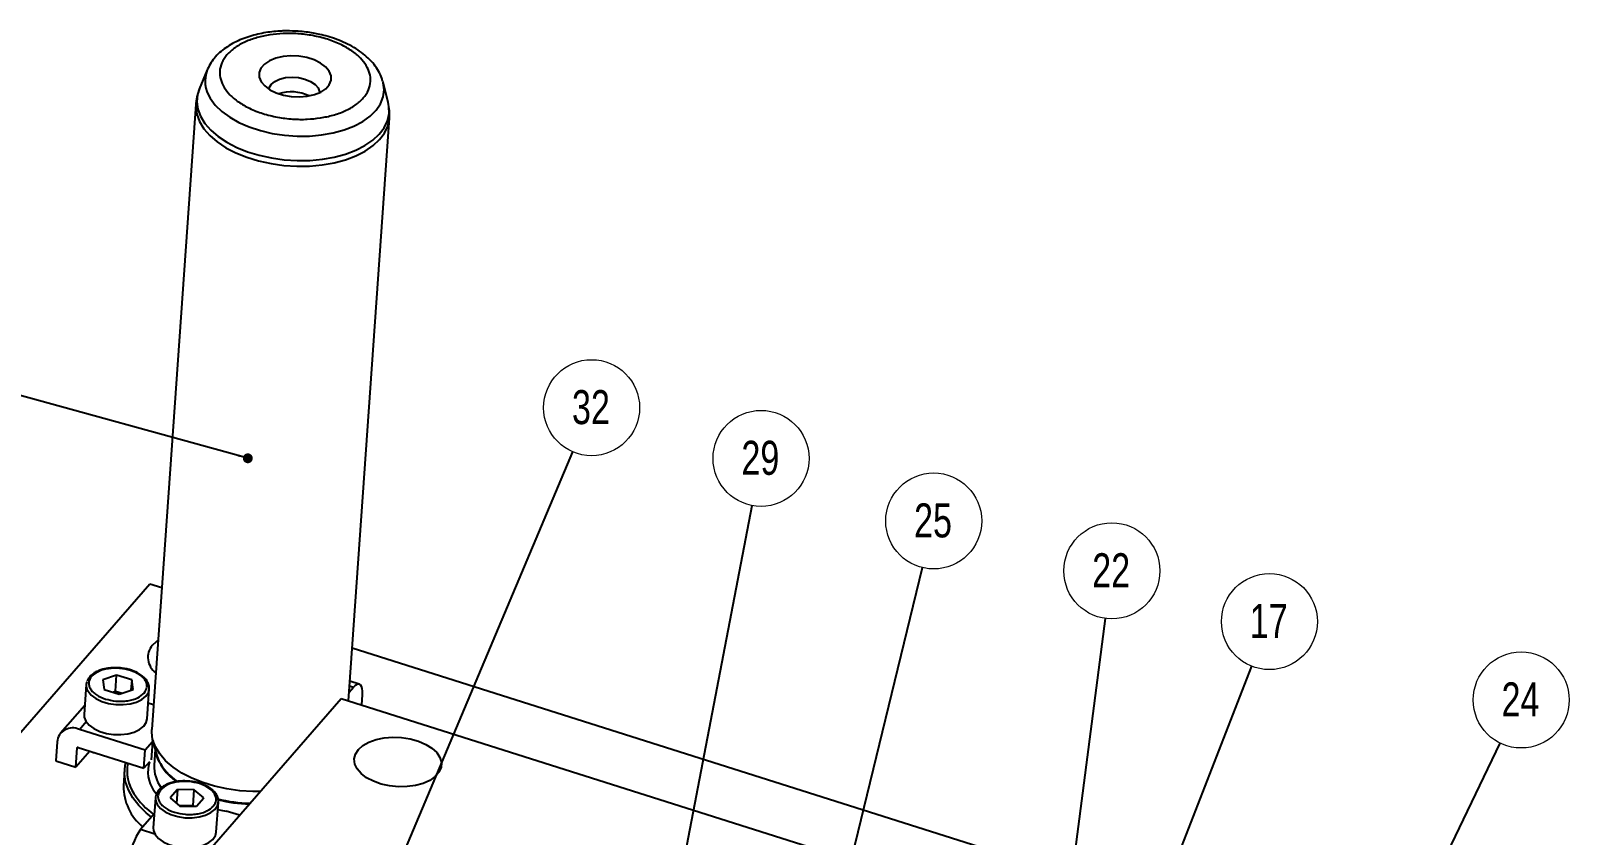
# Model space of a CAD drawing. Header units: millimetres. Extents: x 5 to 1539, y -495 to 895.
# Drawn here: x 824.8 to 983.6, y 270.4 to 353.2 of the extents above; entities that cross this region are included whole.
import ezdxf

# ---------------------------------------------------------------- set-up
doc = ezdxf.new("R2010")
doc.units = ezdxf.units.MM
doc.styles.add('SLDTEXTSTYLE13', font='TXT', dxfattribs={"width": 0.75})
doc.dimstyles.new('SLDDIMSTYLE1', dxfattribs={"dimtxt": 0.18, "dimasz": 1.016, "dimexe": 0, "dimexo": 0.0625, "dimgap": 0, "dimtad": 0, "dimtih": 1, "dimtoh": 1, "dimdec": 0, "dimrnd": 1e-09, "dimzin": 0, "dimdsep": 46, "dimtxsty": 'Standard', "dimblk1": 'DOT', "dimblk2": 'DOT', "dimsah": 1, "dimcen": 0.09, "dimadec": 0, "dimazin": 0, "dimtfac": 1.016, "dimtdec": 0, "dimtofl": 0, "dimtmove": 0, "dimatfit": 3, "dimldrblk": 'DOT', "dimfxl": 1, "dimfrac": 2, "dimtolj": 1, "dimtzin": 0, "dimarcsym": 0})

# ---------------------------------------------------------------- blocks, each defined once
blk = doc.blocks.new('_Dot')
at = {"color": 0, "linetype": 'ByBlock', "lineweight": -2}
blk.add_line((-0.5, 0), (-1, 0), dxfattribs=at)
at = {"color": 0, "linetype": 'ByBlock', "const_width": 0.5}
blk.add_lwpolyline([(-0.25, 0, 1), (0.25, 0, 1)], format="xyb", close=True, dxfattribs=at)
blk = doc.blocks.new('SW_NOTE_34')
at = {"color": 0, "linetype": 'Continuous', "lineweight": 0}
blk.add_circle((1.8, 4.6), 4.94, dxfattribs=at)
at = {"color": 0, "linetype": 'Continuous', "lineweight": 0, "insert": (1.73, 6.41), "char_height": 3.5, "attachment_point": 2, "style": 'SLDTEXTSTYLE13'}
blk.add_mtext('17', dxfattribs=at)
blk = doc.blocks.new('SW_NOTE_38')
at = {"color": 0, "linetype": 'Continuous', "lineweight": 0}
blk.add_circle((0.64, 4.9), 4.94, dxfattribs=at)
at = {"color": 0, "linetype": 'Continuous', "lineweight": 0, "insert": (0.57, 6.71), "char_height": 3.5, "attachment_point": 2, "style": 'SLDTEXTSTYLE13'}
blk.add_mtext('22', dxfattribs=at)
blk = doc.blocks.new('SW_NOTE_40')
at = {"color": 0, "linetype": 'Continuous', "lineweight": 0}
blk.add_circle((2.15, 4.45), 4.94, dxfattribs=at)
at = {"color": 0, "linetype": 'Continuous', "lineweight": 0, "insert": (2.08, 6.26), "char_height": 3.5, "attachment_point": 2, "style": 'SLDTEXTSTYLE13'}
blk.add_mtext('24', dxfattribs=at)
blk = doc.blocks.new('SW_NOTE_41')
at = {"color": 0, "linetype": 'Continuous', "lineweight": 0}
blk.add_circle((1.17, 4.8), 4.94, dxfattribs=at)
at = {"color": 0, "linetype": 'Continuous', "lineweight": 0, "insert": (1.1, 6.61), "char_height": 3.5, "attachment_point": 2, "style": 'SLDTEXTSTYLE13'}
blk.add_mtext('25', dxfattribs=at)
blk = doc.blocks.new('SW_NOTE_43')
at = {"color": 0, "linetype": 'Continuous', "lineweight": 0}
blk.add_circle((0.93, 4.85), 4.94, dxfattribs=at)
at = {"color": 0, "linetype": 'Continuous', "lineweight": 0, "insert": (0.86, 6.66), "char_height": 3.5, "attachment_point": 2, "style": 'SLDTEXTSTYLE13'}
blk.add_mtext('29', dxfattribs=at)
blk = doc.blocks.new('SW_NOTE_46')
at = {"color": 0, "linetype": 'Continuous', "lineweight": 0}
blk.add_circle((1.92, 4.55), 4.94, dxfattribs=at)
at = {"color": 0, "linetype": 'Continuous', "lineweight": 0, "insert": (1.85, 6.36), "char_height": 3.5, "attachment_point": 2, "style": 'SLDTEXTSTYLE13'}
blk.add_mtext('32', dxfattribs=at)

msp = doc.modelspace()

# ---------------------------------------------------------------- linework, layer by layer
at = {"color": 7, "linetype": 'Continuous', "lineweight": 25}
for p, q in [((842.915, 349.158), (842.096, 347.161)), ((842.942, 349.221), (842.915, 349.158)), ((861.009, 347.883), (860.99, 347.957)), ((861.541, 345.791), (861.009, 347.883)), ((841.733, 345.621), (837.199, 281.284)), ((857.457, 284.245), (861.684, 344.215)), ((807.331, 262.193), (837.012, 296.277)), ((837.012, 296.277), (838.228, 295.892)), ((857.84, 289.683), (1041.209, 231.632)), ((833.575, 286.877), (832.152, 286.388)), ((832.152, 286.388), (832.292, 285.404)), ((833.459, 285.231), (833.575, 286.877)), ((835.137, 286.383), (833.575, 286.877)), ((835.137, 286.383), (835.063, 285.325)), ((835.277, 285.399), (835.137, 286.383)), ((858.561, 285.964), (857.6, 286.268)), ((803.27, 223.11), (856.712, 284.48)), ((830.458, 285.916), (830.241, 282.83)), ((832.292, 285.404), (833.854, 284.91)), ((833.162, 285.129), (833.459, 285.231)), ((833.459, 285.231), (834.152, 285.012)), ((833.854, 284.91), (835.277, 285.399)), ((836.724, 282.373), (836.942, 285.459)), ((856.712, 284.48), (960.651, 251.575)), ((857.519, 285.127), (857.976, 285.651)), ((858.862, 284.854), (858.79, 283.823)), ((830.307, 283.767), (827.804, 280.893)), ((836.841, 284.028), (837.38, 283.857)), ((836.519, 279.15), (829.753, 281.292)), ((827.449, 280.003), (827.313, 278.068)), ((837.269, 280.011), (836.519, 279.15)), ((837.269, 280.011), (837.139, 278.166)), ((837.321, 280.136), (837.269, 280.011)), ((837.295, 280.238), (837.67, 278.76)), ((827.313, 278.068), (829.387, 277.412)), ((829.387, 277.412), (829.527, 279.387)), ((830.823, 279.06), (829.387, 277.412)), ((829.623, 279.441), (836.389, 277.299)), ((831.219, 278.935), (831.212, 278.833)), ((836.389, 277.299), (836.519, 279.15)), ((837.554, 279.217), (837.442, 277.627)), ((837.909, 278.102), (837.67, 278.76)), ((834.4, 277.139), (834.284, 275.493)), ((836.961, 277.956), (836.389, 277.299)), ((839.851, 275.099), (839.11, 274.248)), ((839.851, 275.099), (839.751, 273.691)), ((841.574, 275.095), (839.851, 275.099)), ((841.458, 273.449), (841.574, 275.095)), ((842.557, 274.242), (841.574, 275.095)), ((837.577, 274.268), (837.359, 271.181)), ((839.11, 274.248), (840.093, 273.395)), ((840.027, 273.452), (841.458, 273.449)), ((840.093, 273.395), (841.816, 273.391)), ((841.458, 273.449), (841.524, 273.392)), ((841.816, 273.391), (842.557, 274.242)), ((843.843, 270.724), (844.061, 273.811)), ((837.459, 272.598), (836.053, 270.984)), ((846.241, 272.456), (844.851, 272.896))]:
    msp.add_line(p, q, dxfattribs=at)
at = {"color": 8, "linetype": 'Continuous', "lineweight": 25}
for p, q in [((857.565, 285.781), (857.976, 285.651)), ((829.753, 281.292), (830.45, 282.093)), ((829.527, 279.387), (829.576, 279.444)), ((837.783, 274.496), (837.388, 274.999)), ((837.524, 270.518), (836.053, 270.984))]:
    msp.add_line(p, q, dxfattribs=at)
at = {"color": 7, "linetype": 'Continuous', "lineweight": 25, "flags": 128}
for points in [[(853.21, 346.436), (853.958, 346.607), (854.606, 346.873), (855.121, 347.219), (855.477, 347.629), (855.658, 348.081), (855.652, 348.553), (855.462, 349.022), (855.096, 349.464), (854.573, 349.856), (853.919, 350.179), (853.166, 350.418), (852.353, 350.559), (851.52, 350.596), (850.71, 350.527), (849.962, 350.355), (849.314, 350.089), (848.799, 349.743), (848.442, 349.334), (848.262, 348.881), (848.267, 348.409), (848.457, 347.94), (848.823, 347.499), (849.347, 347.106), (850.001, 346.783), (850.753, 346.545), (851.566, 346.404), (852.399, 346.367), (853.21, 346.436)], [(849.24, 347.174), (849.271, 347.304), (849.481, 347.663), (849.852, 347.971), (850.359, 348.207), (850.968, 348.354), (851.637, 348.404), (852.32, 348.352), (852.971, 348.202), (853.546, 347.964), (854.005, 347.654), (854.317, 347.294), (854.461, 346.908), (854.47, 346.805)], [(837.247, 289.939), (837.733, 290.378), (837.845, 290.456)], [(857.976, 285.651), (858.173, 285.843), (858.358, 285.952), (858.522, 285.973), (858.66, 285.906), (858.767, 285.753), (858.838, 285.521), (858.87, 285.217), (858.862, 284.854)], [(830.241, 282.83), (830.258, 282.554), (830.427, 282.129)], [(830.427, 282.129), (830.761, 281.731), (831.241, 281.379), (831.843, 281.093), (832.533, 280.888), (833.274, 280.776), (834.026, 280.762), (834.749, 280.847), (835.404, 281.027), (835.955, 281.292), (836.373, 281.627), (836.635, 282.015), (836.724, 282.373)], [(848.373, 274.905), (847.594, 274.906), (846.26, 274.989), (844.944, 275.171), (843.666, 275.45), (842.452, 275.82), (841.322, 276.276), (840.296, 276.808), (839.393, 277.408), (838.629, 278.064), (838.017, 278.765), (837.569, 279.499), (837.292, 280.251), (837.191, 281.01), (837.199, 281.284)], [(858.467, 279.227), (858.938, 279.646), (859.555, 279.994), (860.294, 280.259), (861.124, 280.429), (862.012, 280.497), (862.921, 280.46), (863.814, 280.321), (864.654, 280.084), (865.407, 279.759), (866.042, 279.36), (866.533, 278.903), (866.86, 278.406), (867.01, 277.891), (866.976, 277.377), (866.76, 276.887), (866.371, 276.44), (865.824, 276.054), (865.143, 275.746), (864.354, 275.528), (863.49, 275.408), (862.587, 275.393), (861.682, 275.481), (860.811, 275.671), (860.01, 275.953), (859.313, 276.317), (858.747, 276.747), (858.336, 277.226), (858.096, 277.735), (858.038, 278.252), (858.163, 278.756), (858.467, 279.227)], [(837.174, 272.27), (836.638, 272.7), (835.865, 273.451), (835.246, 274.242), (834.791, 275.061), (834.505, 275.897), (834.392, 276.739), (834.455, 277.573), (834.525, 277.888)], [(844.008, 273.064), (844.308, 272.999), (844.851, 272.896)], [(837.359, 271.181), (837.377, 270.905), (837.546, 270.481)], [(837.546, 270.481), (837.88, 270.082), (838.36, 269.73), (838.962, 269.444), (839.652, 269.24), (840.393, 269.127), (841.145, 269.113), (841.868, 269.199), (842.523, 269.379), (843.074, 269.643), (843.492, 269.979), (843.754, 270.367), (843.843, 270.724)]]:
    msp.add_lwpolyline(points, dxfattribs=at)
at = {"color": 8, "linetype": 'Continuous', "lineweight": 25, "flags": 128}
for points in [[(842.096, 347.161), (841.925, 346.621), (841.848, 345.876), (841.948, 345.124), (842.223, 344.378), (842.667, 343.65), (843.274, 342.955), (844.031, 342.305), (844.927, 341.71), (845.944, 341.182), (847.064, 340.731), (848.268, 340.363), (849.535, 340.087), (850.84, 339.906), (852.162, 339.824), (853.477, 339.843), (854.76, 339.961), (855.99, 340.178), (857.144, 340.488), (858.202, 340.888), (859.144, 341.368), (859.955, 341.922), (860.619, 342.538), (861.124, 343.206), (861.463, 343.915), (861.627, 344.651), (861.616, 345.401), (861.541, 345.791)], [(843.221, 346.226), (843.736, 345.534), (844.41, 344.882), (845.23, 344.282), (846.179, 343.745), (847.24, 343.283), (848.392, 342.905), (849.611, 342.617), (850.875, 342.425), (852.159, 342.334), (853.438, 342.344), (854.687, 342.456), (855.881, 342.668), (856.998, 342.974), (858.016, 343.371), (858.914, 343.849), (859.676, 344.399), (860.286, 345.011), (860.733, 345.672), (861.008, 346.371), (861.106, 347.092), (861.024, 347.823), (861.009, 347.883)], [(841.733, 345.609), (841.726, 345.348), (841.826, 344.589), (842.103, 343.836), (842.552, 343.102), (843.163, 342.401), (843.927, 341.745), (844.83, 341.145), (845.856, 340.613), (846.987, 340.158), (848.201, 339.787), (849.478, 339.508), (850.795, 339.326), (852.128, 339.243), (853.454, 339.262), (854.748, 339.381), (855.989, 339.6), (857.153, 339.913), (858.219, 340.316), (859.17, 340.8), (859.988, 341.359), (860.657, 341.98), (861.167, 342.655), (861.508, 343.369), (861.675, 344.111), (861.684, 344.215)], [(830.644, 285.216), (830.978, 284.817), (831.459, 284.465), (832.06, 284.179), (832.75, 283.974), (833.491, 283.862), (834.244, 283.848), (834.967, 283.934), (835.621, 284.113), (836.172, 284.378), (836.59, 284.714), (836.852, 285.101), (836.943, 285.482)], [(837.763, 273.567), (838.097, 273.169), (838.578, 272.817), (839.179, 272.531), (839.869, 272.326), (840.61, 272.214), (841.362, 272.2), (842.085, 272.285), (842.74, 272.465), (843.291, 272.73), (843.709, 273.065), (843.971, 273.453), (844.062, 273.833)]]:
    msp.add_lwpolyline(points, dxfattribs=at)
at = {"color": 8, "linetype": 'Continuous', "lineweight": 25}
for centre, radius, start, end in [((845.869, 347.984), 3.179, 158.32149, 213.56493), ((842.432, 280.075), 4.94, 192.93282, 237.36036), ((843.012, 280.715), 5.733, 207.11753, 236.6616), ((840.303, 276.929), 3.496, 162.90746, 213.50603), ((841.055, 277.482), 3.616, 177.69422, 217.15837), ((847.851, 290.223), 16.539, 256.47546, 268.15331), ((847.84, 290.102), 16.495, 256.57934, 267.95629)]:
    msp.add_arc(centre, radius, start, end, dxfattribs=at)
at = {"color": 7, "linetype": 'Continuous', "lineweight": 25}
for centre, radius, start, end in [((851.548, 342.641), 4.25, 64.22099, 107.71582), ((838.747, 288.708), 1.941, 140.62457, 234.16805), ((831.566, 285.834), 1.11, 160.91543, 213.86474), ((829.062, 279.824), 1.623, 64.80528, 173.67011), ((829.594, 279.379), 0.0676, 64.80528, 173.67011), ((838.971, 277.049), 4.31, 169.64933, 213.23754), ((839.723, 275.478), 5.438, 179.84215, 230.89283), ((842.02, 278.958), 7.906, 212.69584, 234.71365), ((838.685, 274.186), 1.11, 160.91543, 213.86474), ((840.971, 267.374), 6.1, 143.72277, 175.71687)]:
    msp.add_arc(centre, radius, start, end, dxfattribs=at)
for points, knots in [([(852.287, 353.126), (851.881, 353.146), (851.309, 353.174), (850.47, 353.15), (849.761, 353.1), (848.936, 352.993), (848.101, 352.831), (847.267, 352.607), (846.457, 352.319), (845.687, 351.967), (844.971, 351.549), (844.323, 351.066), (843.759, 350.517), (843.283, 349.912), (843.061, 349.463), (842.951, 349.24)], [0, 0, 0, 0, 0.0999831, 0.1407831, 0.2081724, 0.277666, 0.3517698, 0.4286133, 0.5075233, 0.5879944, 0.6696899, 0.7522018, 0.8351153, 0.9180839, 1, 1, 1, 1]), ([(859.272, 349.61), (859.089, 349.867), (858.712, 350.396), (857.819, 351.129), (856.677, 351.791), (855.308, 352.327), (853.8, 352.701), (852.247, 352.895), (850.745, 352.913), (849.335, 352.776), (848.015, 352.492), (846.792, 352.052), (845.724, 351.453), (844.894, 350.718), (844.36, 349.888), (844.153, 349.019), (844.233, 348.16), (844.512, 347.616), (844.647, 347.352)], [0, 0, 0, 0, 0.058258, 0.1200057, 0.1843204, 0.25, 0.3156796, 0.3799943, 0.441742, 0.5, 0.558258, 0.6200057, 0.6843204, 0.75, 0.8156796, 0.8799943, 0.941742, 1, 1, 1, 1]), ([(860.967, 347.976), (860.942, 348.08), (860.856, 348.441), (860.561, 349.028), (860.096, 349.724), (859.499, 350.369), (858.798, 350.956), (858.009, 351.476), (857.156, 351.924), (856.266, 352.296), (855.376, 352.589), (854.568, 352.796), (853.818, 352.945), (853.083, 353.058), (852.56, 353.103), (852.287, 353.126)], [0, 0, 0, 0, 0.03565425, 0.12290007, 0.21249485, 0.30360613, 0.39494892, 0.48538813, 0.57409569, 0.66028453, 0.74160079, 0.8158799, 0.87083771, 0.93249815, 1, 1, 1, 1]), ([(854.57, 344.211), (855.007, 344.293), (855.908, 344.464), (857.126, 344.912), (858.196, 345.508), (859.025, 346.244), (859.559, 347.074), (859.766, 347.943), (859.687, 348.802), (859.407, 349.346), (859.272, 349.61)], [0, 0, 0, 0, 0.116516, 0.2400113, 0.3686408, 0.5, 0.6313592, 0.7599887, 0.883484, 1, 1, 1, 1]), ([(842.113, 347.167), (842.036, 346.972), (841.856, 346.513), (841.74, 345.976), (841.742, 345.647), (841.742, 345.602)], [0, 0, 0, 0, 0.3889536, 0.9171379, 1, 1, 1, 1]), ([(844.647, 347.352), (844.83, 347.095), (845.207, 346.566), (846.1, 345.833), (847.243, 345.172), (848.611, 344.636), (850.12, 344.261), (851.671, 344.069), (853.179, 344.042), (854.115, 344.155), (854.57, 344.211)], [0, 0, 0, 0, 0.116516, 0.2400113, 0.3686408, 0.5, 0.6313592, 0.7599887, 0.883484, 1, 1, 1, 1]), ([(861.675, 344.216), (861.687, 344.47), (861.712, 345.01), (861.592, 345.537), (861.529, 345.816)], [0, 0, 0, 0, 0.4709614, 1, 1, 1, 1]), ([(833.837, 287.628), (833.594, 287.636), (833.255, 287.648), (832.771, 287.603), (832.377, 287.539), (831.945, 287.421), (831.54, 287.259), (831.174, 287.05), (830.868, 286.794), (830.642, 286.522), (830.569, 286.324), (830.537, 286.238)], [0, 0, 0, 0, 0.1611626, 0.2258535, 0.3318006, 0.4393323, 0.5525139, 0.6685922, 0.7872592, 0.9089383, 1, 1, 1, 1]), ([(834.997, 287.366), (834.64, 287.455), (834.09, 287.59), (833.299, 287.606), (832.701, 287.553), (832.144, 287.428), (831.518, 287.189), (830.943, 286.771), (830.699, 286.248), (830.727, 285.802), (830.873, 285.455), (831.141, 285.127), (831.611, 284.744), (832.109, 284.548), (832.432, 284.421)], [0, 0, 0, 0, 0.1197284, 0.1841803, 0.25, 0.3158197, 0.3802716, 0.5, 0.6197284, 0.6841803, 0.75, 0.8158197, 0.8802716, 1, 1, 1, 1]), ([(835.105, 287.38), (835.073, 287.392), (834.924, 287.447), (834.607, 287.522), (834.214, 287.595), (833.945, 287.619), (833.837, 287.628)], [0, 0, 0, 0, 0.0832766, 0.3876751, 0.7530212, 1, 1, 1, 1]), ([(836.421, 285.037), (836.546, 285.233), (836.739, 285.536), (836.7, 285.986), (836.556, 286.332), (836.288, 286.66), (835.818, 287.043), (835.32, 287.239), (834.997, 287.366)], [0, 0, 0, 0, 0.2394568, 0.3683607, 0.5, 0.6316393, 0.7605432, 1, 1, 1, 1]), ([(836.928, 285.488), (836.934, 285.538), (836.959, 285.726), (836.856, 286.052), (836.637, 286.426), (836.317, 286.751), (835.916, 287.034), (835.508, 287.244), (835.214, 287.343), (835.105, 287.38)], [0, 0, 0, 0, 0.0643938, 0.2382823, 0.4101626, 0.5746867, 0.72941, 0.9005343, 1, 1, 1, 1]), ([(832.432, 284.421), (832.79, 284.333), (833.34, 284.197), (834.13, 284.181), (834.729, 284.234), (835.284, 284.359), (835.92, 284.595), (836.223, 284.863), (836.421, 285.037)], [0, 0, 0, 0, 0.2394568, 0.3683607, 0.5, 0.6316393, 0.7605432, 1, 1, 1, 1]), ([(840.956, 275.98), (840.713, 275.988), (840.374, 276), (839.89, 275.954), (839.496, 275.89), (839.064, 275.773), (838.659, 275.611), (838.293, 275.402), (837.987, 275.145), (837.761, 274.874), (837.687, 274.675), (837.656, 274.59)], [0, 0, 0, 0, 0.1611626, 0.2258535, 0.3318006, 0.4393323, 0.5525139, 0.6685922, 0.7872592, 0.9089383, 1, 1, 1, 1]), ([(838.127, 275.102), (838.002, 274.905), (837.809, 274.603), (837.848, 274.153), (837.992, 273.806), (838.259, 273.478), (838.734, 273.1), (839.52, 272.737), (840.463, 272.553), (841.248, 272.532), (841.848, 272.586), (842.402, 272.711), (843.039, 272.947), (843.342, 273.214), (843.54, 273.388)], [0, 0, 0, 0, 0.1197284, 0.1841803, 0.25, 0.3158197, 0.3802716, 0.5, 0.6197284, 0.6841803, 0.75, 0.8158197, 0.8802716, 1, 1, 1, 1]), ([(842.116, 275.718), (841.758, 275.806), (841.208, 275.942), (840.418, 275.957), (839.819, 275.905), (839.264, 275.779), (838.628, 275.543), (838.325, 275.276), (838.127, 275.102)], [0, 0, 0, 0, 0.2394568, 0.3683607, 0.5, 0.6316393, 0.7605432, 1, 1, 1, 1]), ([(842.224, 275.731), (842.192, 275.743), (842.043, 275.798), (841.726, 275.874), (841.333, 275.947), (841.064, 275.97), (840.956, 275.98)], [0, 0, 0, 0, 0.0832766, 0.3876751, 0.7530212, 1, 1, 1, 1]), ([(843.54, 273.388), (843.665, 273.585), (843.858, 273.888), (843.819, 274.337), (843.675, 274.684), (843.407, 275.011), (842.937, 275.394), (842.439, 275.591), (842.116, 275.718)], [0, 0, 0, 0, 0.2394568, 0.3683607, 0.5, 0.6316393, 0.7605432, 1, 1, 1, 1]), ([(844.047, 273.839), (844.053, 273.89), (844.077, 274.078), (843.975, 274.404), (843.756, 274.778), (843.436, 275.103), (843.035, 275.385), (842.627, 275.595), (842.333, 275.695), (842.224, 275.731)], [0, 0, 0, 0, 0.0643938, 0.2382823, 0.4101626, 0.5746867, 0.72941, 0.9005343, 1, 1, 1, 1])]:
    msp.add_open_spline(points, degree=3, knots=knots, dxfattribs=at)

# ---------------------------------------------------------------- block references
at = {"color": 7, "linetype": 'Continuous', "lineweight": 0}
for name, p in [('SW_NOTE_46', (880.557, 309.845)), ('SW_NOTE_43', (898.987, 304.329)), ('SW_NOTE_41', (916.519, 297.942)), ('SW_NOTE_38', (935.385, 292.709)), ('SW_NOTE_34', (950.446, 287.789)), ('SW_NOTE_40', (976.01, 279.874))]:
    msp.add_blockref(name, p, dxfattribs=at)

# ---------------------------------------------------------------- leaders
for points in [[(847.085, 309.19), (812.83, 318.626)], [(857.648, 255.584), (880.557, 309.845)], [(886.711, 240.374), (898.987, 304.329)], [(900.549, 232.253), (916.519, 297.942)], [(926.579, 225.088), (935.385, 292.709)], [(933.838, 245.234), (950.446, 287.789)], [(961.078, 248.951), (976.01, 279.874)], [(959.596, 224.916), (998.285, 272.898)]]:
    msp.add_leader(points, dimstyle='SLDDIMSTYLE1', dxfattribs=at)

doc.saveas('drawing.dxf')
